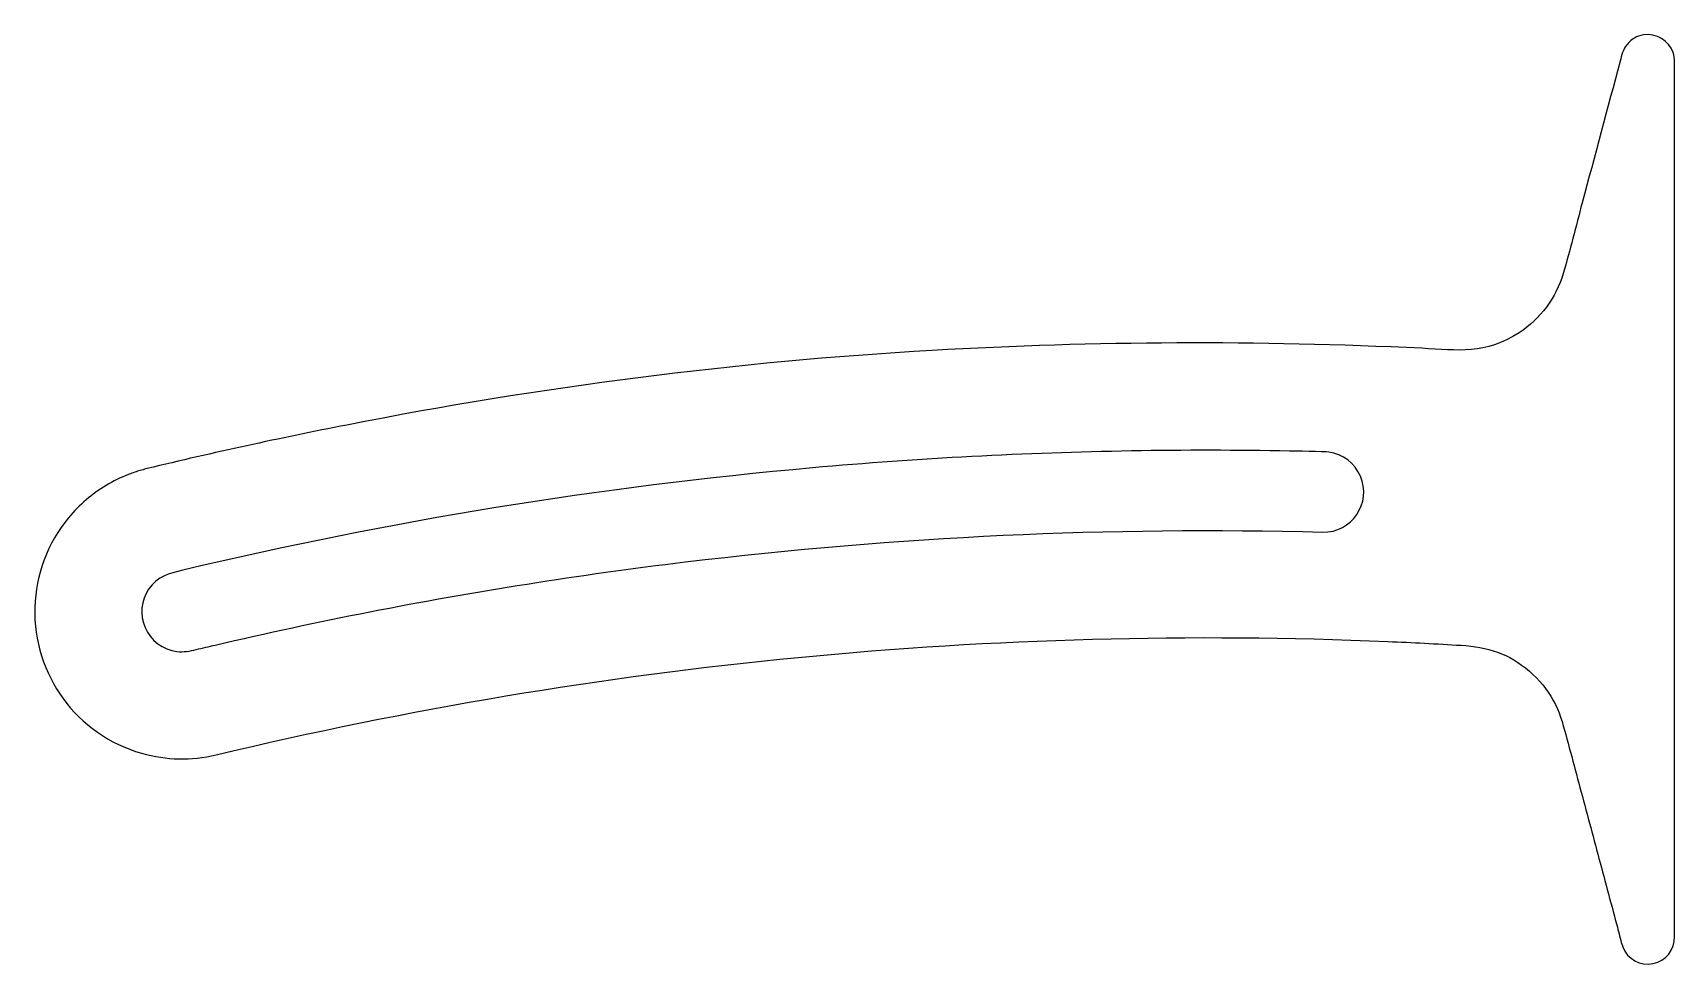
# Model space of a CAD drawing. Extents: x 0 to 7.67, y 0 to 4.36.
import ezdxf

# ---------------------------------------------------------------- set-up
doc = ezdxf.new("R2010")
doc.units = 0
doc.layers.add('Layer_1', color=7, linetype='CONTINUOUS')

msp = doc.modelspace()

# ---------------------------------------------------------------- linework, layer by layer
at = {"layer": 'Layer_1', "color": 7}
for points in [[(6.023794, 2.026318)], [(0.507839, 0.993543)]]:
    msp.add_lwpolyline(points, close=True, dxfattribs=at)
for points in [[(7.446588, 4.303822), (7.427328, 4.280222), (7.421631, 4.253637), (7.414306, 4.225696)], [(7.523356, 4.348039), (7.490533, 4.342625), (7.467746, 4.329594), (7.446588, 4.303822)], [(7.661702, 4.265302), (7.6419, 4.32281), (7.583577, 4.357804), (7.523356, 4.348039)], [(7.414306, 4.225696), (7.35517, 4.005157), (7.296034, 3.784615), (7.236898, 3.563804)], [(7.668488, 4.180938), (7.668488, 4.20942), (7.671202, 4.236818), (7.661702, 4.265302)], [(7.668488, 4.095218), (7.668488, 4.1237), (7.668488, 4.152456), (7.668488, 4.180938)], [(7.668488, 3.924048), (7.668488, 3.981015), (7.668488, 4.038251), (7.668488, 4.095218)], [(7.668488, 3.238554), (7.668488, 3.466962), (7.668488, 3.695369), (7.668488, 3.924048)], [(7.236898, 3.563804), (7.207329, 3.45367), (7.180745, 3.342993), (7.148193, 3.233672)], [(7.148193, 3.233672), (7.114556, 3.120011), (7.041586, 3.022356), (6.942572, 2.957521)], [(7.668488, 0.480308), (7.668488, 1.399633), (7.668488, 2.31923), (7.668488, 3.238554)], [(6.487386, 2.88455), (5.72404, 2.920901), (4.963948, 2.91846), (4.200873, 2.874511)], [(6.942572, 2.957521), (6.78144, 2.852271), (6.659098, 2.876684), (6.487386, 2.88455)], [(4.200873, 2.874511), (3.279107, 2.821342), (2.371989, 2.704426), (1.466227, 2.526474)], [(1.466227, 2.526474), (1.153998, 2.465169), (0.843126, 2.397893), (0.53361, 2.322753)], [(5.131867, 2.405275), (4.634091, 2.396869), (4.138214, 2.370552), (3.642337, 2.326336)], [(5.869714, 2.404684), (5.623945, 2.409291), (5.377906, 2.409566), (5.131867, 2.405275)], [(6.052819, 2.399527), (6.035187, 2.401968), (5.887346, 2.404409), (5.869714, 2.404684)], [(6.200931, 2.288037), (6.174618, 2.3488), (6.118466, 2.391117), (6.052819, 2.399527)], [(0.49509, 2.312182), (0.477458, 2.306749), (0.460367, 2.30106), (0.443549, 2.294269)], [(0.52086, 2.319505), (0.512179, 2.31734), (0.5035, 2.314899), (0.49509, 2.312182)], [(0.53361, 2.322753), (0.529269, 2.321572), (0.524929, 2.320588), (0.52086, 2.319505)], [(3.642337, 2.326336), (2.647329, 2.237631), (1.67158, 2.07894), (0.699629, 1.848363)], [(0.342909, 2.244627), (0.274549, 2.203667), (0.217312, 2.154566), (0.166585, 2.093261)], [(0.443549, 2.294269), (0.408555, 2.28043), (0.375189, 2.263887), (0.342909, 2.244627)], [(6.023794, 2.026263), (6.161055, 2.022464), (6.255456, 2.162169), (6.200931, 2.288037)], [(0.166585, 2.093261), (0.068657, 1.975259), (0.013319, 1.827962), (0.008979, 1.674696)], [(3.046906, 1.886887), (4.038388, 2.006515), (5.02553, 2.052631), (6.023794, 2.026318)], [(0.699629, 1.848363), (0.636424, 1.833442), (0.581628, 1.820422), (0.540667, 1.759659)], [(1.573652, 1.654139), (2.062205, 1.749625), (2.552656, 1.827208), (3.046906, 1.886887)], [(0.540667, 1.759659), (0.504859, 1.706761), (0.49862, 1.639759), (0.523848, 1.580893)], [(0.008979, 1.674696), (-0.000244, 1.360296), (0.205376, 1.079806), (0.507839, 0.993543)], [(0.852081, 1.498976), (1.09161, 1.555127), (1.331953, 1.606669), (1.573652, 1.654139)], [(0.523848, 1.580893), (0.549889, 1.519857), (0.606584, 1.477269), (0.672502, 1.468859)], [(0.856422, 0.986226), (2.647329, 1.415643), (4.489506, 1.593594), (6.329512, 1.51547)], [(0.672502, 1.468859), (0.703969, 1.464785), (0.732724, 1.470828), (0.762563, 1.477816)], [(0.762563, 1.477816), (0.792402, 1.485139), (0.822242, 1.492186), (0.852081, 1.498976)], [(6.329512, 1.51547), (6.443444, 1.510588), (6.557377, 1.504623), (6.671038, 1.497832)], [(6.671038, 1.497832), (6.794736, 1.490509), (6.89402, 1.459584), (6.990319, 1.376848)], [(6.990319, 1.376848), (7.036435, 1.337513), (7.072514, 1.293025), (7.102081, 1.240129)], [(7.102081, 1.240129), (7.130022, 1.189672), (7.145484, 1.136233), (7.160133, 1.081436)], [(7.160133, 1.081436), (7.189701, 0.971031), (7.219269, 0.860625), (7.248837, 0.750491)], [(0.507843, 0.993548), (0.626658, 0.960995), (0.73625, 0.958554), (0.856422, 0.986226)], [(7.248837, 0.750491), (7.278405, 0.640086), (7.307973, 0.52968), (7.337541, 0.419273)], [(7.668488, 0.137698), (7.668488, 0.251901), (7.668488, 0.366106), (7.668488, 0.480308)], [(7.337541, 0.419273), (7.352191, 0.364206), (7.367109, 0.309139), (7.381758, 0.2538)], [(7.381758, 0.2538), (7.389083, 0.226403), (7.396677, 0.198733), (7.404002, 0.171064)], [(7.404002, 0.171064), (7.411327, 0.143665), (7.41648, 0.115997), (7.426517, 0.089141)], [(7.426517, 0.089141), (7.448218, 0.032174), (7.507897, -0.000648), (7.567847, 0.011017)], [(7.567847, 0.011017), (7.629425, 0.023497), (7.668488, 0.076121), (7.668488, 0.137698)]]:
    msp.add_open_spline(points, degree=3, dxfattribs=at)

doc.saveas('drawing.dxf')
